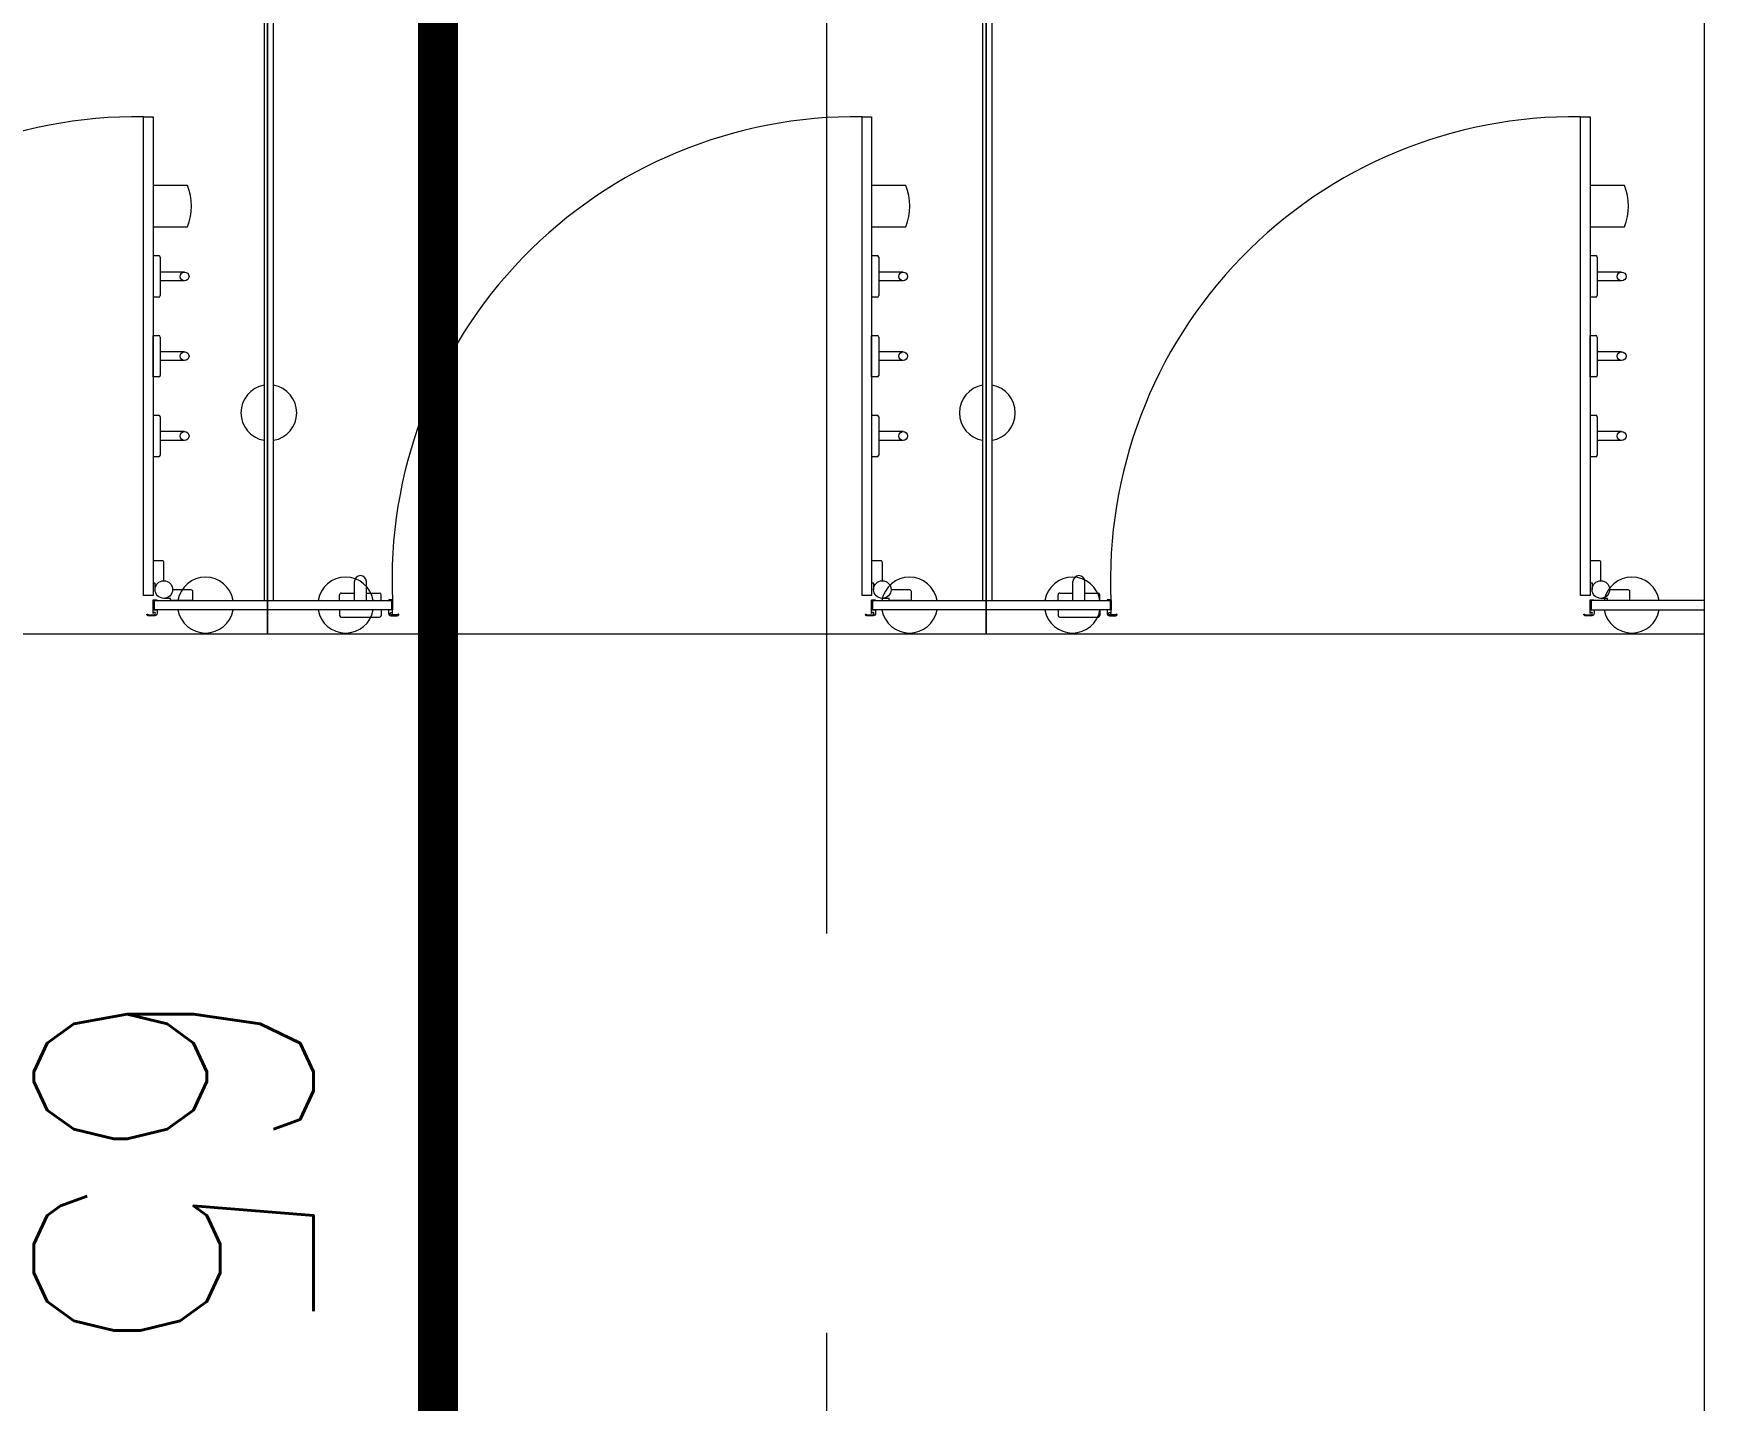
# Model space of a CAD drawing. Header units: millimetres. Extents: x -282761 to 137668, y -273845 to 94451.
# Drawn here: x -1373 to 721, y -72610 to -70897 of the extents above; entities that cross this region are included whole.
import ezdxf

# ---------------------------------------------------------------- set-up
doc = ezdxf.new("R2010")
doc.units = ezdxf.units.MM
doc.linetypes.add('BLK_2 - 1ST__2ND_STOREY_PLAN-archi clean_11 SEPT 2024$0$IDA - Grid Line', pattern=[3500, 2000, -500, 500, -500])
for name, color, linetype, lineweight in [('BLK_2 - 1ST__2ND_STOREY_PLAN-archi clean_11 SEPT 2024$0$1599_DB_A_BLK2_HQ_R21- LINKVIEW_BLK2_1ST STOREY Toilet JOH$0$S-_COLN----_E', 8, 'Continuous', 9), ('BLK_2 - 1ST__2ND_STOREY_PLAN-archi clean_11 SEPT 2024$0$_CATCHMENT_DRAIN', 8, 'Continuous', 0), ('BLK_2 - 1ST__2ND_STOREY_PLAN-archi clean_11 SEPT 2024$0$S-_ANOTGRID_E-1', 8, 'BLK_2 - 1ST__2ND_STOREY_PLAN-archi clean_11 SEPT 2024$0$IDA - Grid Line', 9)]:
    doc.layers.add(name, color=color, linetype=linetype, lineweight=lineweight)
doc.layers.add('M-_FIRESPRK_T-', color=7, linetype='Continuous')
doc.layers.add('M-_SPRKPIEX_E-', color=1, linetype='Continuous')
doc.styles.add('Simplex', font='SIMPLEX.shx', dxfattribs={"width": 0.8, "height": 2.5})

# ---------------------------------------------------------------- blocks, each defined once
blk = doc.blocks.new('BLK_2 - 1ST__2ND_STOREY_PLAN-archi clean_11 SEPT 2024$0$3 hook door')
for p, q in [((25045.5, -17739.3), (25045.5, -17782.3)), ((25097.5, -17782.3), (25097.5, -17739.3)), ((25154.1, -17742.8), (25154.1, -17773.3)), ((25165.1, -17742.8), (25165.1, -17773.3)), ((25254.1, -17742.8), (25254.1, -17773.3)), ((25265.1, -17742.8), (25265.1, -17773.3)), ((25354.1, -17742.8), (25354.1, -17773.3)), ((25365.1, -17742.8), (25365.1, -17773.3)), ((25059.1, -17782.3), (25111.1, -17782.3)), ((25133.6, -17782.3), (25133.6, -17775.3)), ((25135.6, -17773.3), (25183.6, -17773.3)), ((25185.6, -17775.3), (25185.6, -17782.3)), ((25233.6, -17782.3), (25233.6, -17775.3)), ((25285.6, -17782.3), (25233.6, -17782.3)), ((25235.6, -17773.3), (25283.6, -17773.3)), ((25285.6, -17775.3), (25285.6, -17782.3)), ((25333.6, -17782.3), (25333.6, -17775.3)), ((25335.6, -17773.3), (25383.6, -17773.3)), ((25385.6, -17775.3), (25385.6, -17782.3)), ((25556.5, -18415.1), (25556.5, -18398.6)), ((25565.5, -18396.6), (25558.5, -18396.6)), ((25577.5, -18396.6), (25584.5, -18396.6)), ((25586.5, -18446.6), (25586.5, -18398.6)), ((25565.5, -18415.1), (25542, -18415.1)), ((25565.5, -18430.1), (25542, -18430.1)), ((25556.5, -18446.6), (25556.5, -18430.1)), ((25565.5, -18448.6), (25558.5, -18448.6)), ((25577.5, -18448.6), (25584.5, -18448.6))]:
    blk.add_line(p, q)
for points in [[(25552, -17757.8), (25552, -17734.8, -0.414214), (25554, -17732.8), (25565.5, -17732.8), (25565.5, -17760.3), (25563.1, -17760.3), (25563.1, -17768.8)], [(25541, -17768.8), (25518, -17768.8, 0.414214), (25516, -17770.8), (25516, -17782.3), (25543.5, -17782.3), (25543.5, -17779.9), (25552, -17779.9)]]:
    blk.add_lwpolyline(points, format="xyb")
blk.add_lwpolyline([(25559.6, -17794.3), (24959.6, -17794.3), (24959.6, -17782.3), (25559.6, -17782.3)], close=True)
for points in [[(25584.8, -17788.3, -0.291473), (25583.6, -17790.1, -1), (25583.1, -17789, 0.291473), (25583.6, -17788.3), (25583.6, -17780.5, 0.350085), (25581.8, -17779.3, 1), (25581.8, -17781.8), (25581.8, -17782.3), (25565.3, -17782.3, -0.414214), (25564.8, -17781.8), (25564.8, -17778.2, -0.327538), (25565.5, -17777.3), (25565.5, -17781.1), (25577.5, -17781.1), (25577.5, -17778.3, -0.414214), (25578.5, -17777.3), (25581.8, -17777.3, -0.414214), (25584.8, -17780.3)], [(25584.8, -18376.4, 0.291473), (25583.6, -18374.6, 1), (25583.1, -18375.7, -0.291473), (25583.6, -18376.4), (25583.6, -18384.2, -0.350085), (25581.8, -18385.4, -1), (25581.8, -18382.9), (25581.8, -18382.4), (25565.3, -18382.4, 0.414214), (25564.8, -18382.9), (25564.8, -18386.5, 0.327538), (25565.5, -18387.4), (25565.5, -18383.6), (25577.5, -18383.6), (25577.5, -18386.4, 0.414214), (25578.5, -18387.4), (25581.8, -18387.4, 0.414214), (25584.8, -18384.4)]]:
    blk.add_lwpolyline(points, format="xyb", close=True)
for centre, radius in [((25159.6, -17742.8), 5.5), ((25259.6, -17742.8), 5.5), ((25359.6, -17742.8), 5.5), ((25552, -17768.8), 11)]:
    blk.add_circle(centre, radius)
for centre, radius, start, end in [((25071.5, -17804.4), 70.1, 68.2289, 111.7711), ((25135.6, -17775.3), 2, 90, 180), ((25183.6, -17775.3), 2, 0, 90), ((25235.6, -17775.3), 2, 90, 180), ((25283.6, -17775.3), 2, 0, 90), ((25335.6, -17775.3), 2, 90, 180), ((25383.6, -17775.3), 2, 0, 90), ((25558.5, -18398.6), 2, 90, 180), ((25584.5, -18398.6), 2, 0, 90), ((25542, -18422.6), 7.5, 90, 270), ((25558.5, -18446.6), 2, 180, 270), ((25584.5, -18446.6), 2, 270, 0)]:
    blk.add_arc(centre, radius, start, end)
at = {"ltscale": 10}
blk.add_arc((25540.3, -17802.2), 580.8, 179.2194, 272.5231, dxfattribs=at)
blk = doc.blocks.new('BLK_2 - 1ST__2ND_STOREY_PLAN-archi clean_11 SEPT 2024$0$TOIL')
for centre, start, end in [((-300033, -99991.6), 99.8709, 260.1291), ((-300033, -99991.6), 279.8709, 80.1291), ((-299792, -100070.9), 9.8709, 170.1291), ((-299792, -100070.9), 189.8709, 350.1291), ((-300033, -100167.1), 99.8709, 260.1291), ((-300033, -100167.1), 279.8709, 80.1291), ((-300033, -100873.4), 99.8709, 260.1291), ((-300033, -100873.4), 279.8709, 80.1291), ((-299792, -100970.9), 9.8709, 170.1291), ((-299792, -100970.9), 189.8709, 350.1291), ((-300033, -101077.5), 99.8709, 260.1291), ((-300033, -101077.5), 279.8709, 80.1291), ((-300033, -101778.1), 99.8709, 260.1291), ((-300033, -101778.1), 279.8709, 80.1291)]:
    blk.add_arc(centre, 35, start, end)
at = {"layer": 'BLK_2 - 1ST__2ND_STOREY_PLAN-archi clean_11 SEPT 2024$0$1599_DB_A_BLK2_HQ_R21- LINKVIEW_BLK2_1ST STOREY Toilet JOH$0$S-_COLN----_E'}
for points in [[(-300027, -99925.9), (-300027, -100225.9), (-300039, -100225.9), (-300039, -99925.9), (-300027, -99925.9)], [(-300027, -100064.9), (-300027, -100076.9), (-298069, -100076.9), (-298069, -100064.9), (-300027, -100064.9)], [(-300027, -100825.9), (-300027, -101125.9), (-300039, -101125.9), (-300039, -100825.9), (-300027, -100825.9)], [(-300027, -100964.9), (-300027, -100976.9), (-298069, -100976.9), (-298069, -100964.9), (-300027, -100964.9)], [(-300027, -101725.9), (-300039, -101725.9), (-300039, -101869.4), (-300027, -101869.4), (-300027, -101725.9)]]:
    blk.add_lwpolyline(points, dxfattribs=at)
at = {"layer": 'BLK_2 - 1ST__2ND_STOREY_PLAN-archi clean_11 SEPT 2024$0$1599_DB_A_BLK2_HQ_R21- LINKVIEW_BLK2_1ST STOREY Toilet JOH$0$S-_COLN----_E', "rotation": 180}
for p in [(-274461.5, -117708.2), (-274461.5, -118608.2), (-274461.5, -119508.2)]:
    blk.add_blockref('BLK_2 - 1ST__2ND_STOREY_PLAN-archi clean_11 SEPT 2024$0$3 hook door', p, dxfattribs=at)
blk = doc.blocks.new('BLK_2 - 1ST__2ND_STOREY_PLAN-archi clean_11 SEPT 2024')
at = {"layer": 'BLK_2 - 1ST__2ND_STOREY_PLAN-archi clean_11 SEPT 2024$0$1599_DB_A_BLK2_HQ_R21- LINKVIEW_BLK2_1ST STOREY Toilet JOH$0$S-_COLN----_E'}
blk.add_line((-130586.4, -117902.4), (-130586.4, -109977.4), dxfattribs=at)
for points in [[(-132386.4, -114377.4), (-132386.4, -112377.4), (-133286.4, -112377.4), (-133286.4, -114377.4)], [(-131486.4, -114377.4), (-131486.4, -112377.4), (-132386.4, -112377.4), (-132386.4, -114377.4)], [(-130586.4, -114377.4), (-130586.4, -112377.4), (-131486.4, -112377.4), (-131486.4, -114377.4)]]:
    blk.add_lwpolyline(points, close=True, dxfattribs=at)
at = {"layer": 'BLK_2 - 1ST__2ND_STOREY_PLAN-archi clean_11 SEPT 2024$0$S-_ANOTGRID_E-1'}
blk.add_line((-131686.4, -28753), (-131686.4, -124071.4), dxfattribs=at)
at = {"rotation": 90}
blk.add_blockref('BLK_2 - 1ST__2ND_STOREY_PLAN-archi clean_11 SEPT 2024$0$TOIL', (-232455.7, 185691.6), dxfattribs=at)

msp = doc.modelspace()

# ---------------------------------------------------------------- linework, layer by layer
at = {"layer": 'M-_SPRKPIEX_E-'}
msp.add_lwpolyline([(-865.9, -66407.4, 50, 50, 0), (-865.9, -73249.8, 50, 50, 0)], format="xyseb", dxfattribs=at)

# ---------------------------------------------------------------- block references
at = {"layer": 'BLK_2 - 1ST__2ND_STOREY_PLAN-archi clean_11 SEPT 2024$0$_CATCHMENT_DRAIN'}
msp.add_blockref('BLK_2 - 1ST__2ND_STOREY_PLAN-archi clean_11 SEPT 2024', (131307.1, 42727.7), dxfattribs=at)

# ---------------------------------------------------------------- texts
at = {"layer": 'M-_FIRESPRK_T-', "style": 'Simplex', "width": 0.8}
msp.add_text('65', height=350, rotation=270, dxfattribs=at).set_placement((-1371.9, -72078.4))

doc.saveas('drawing.dxf')
